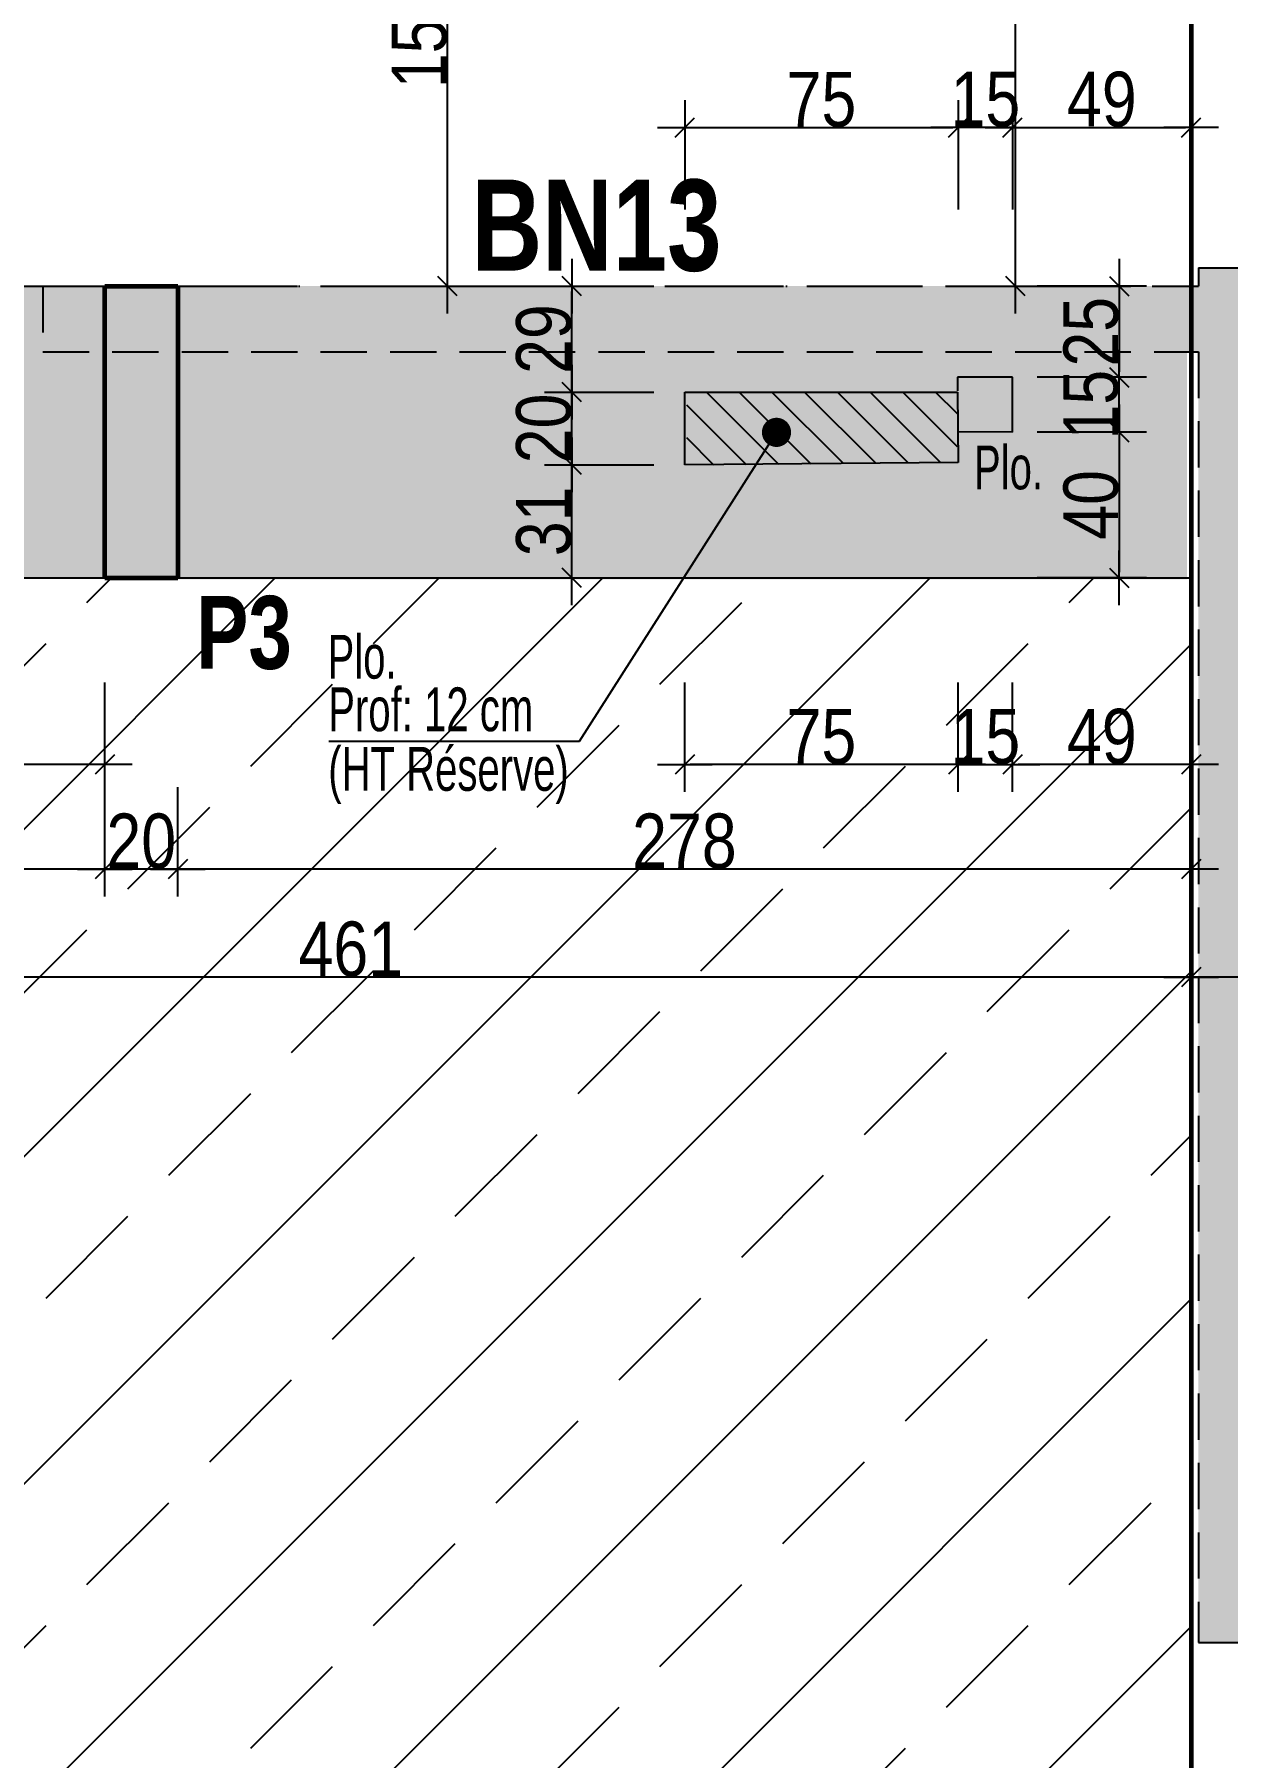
# Model space of a CAD drawing. Header units: centimetres. Extents: x 38820 to 82487, y -36363 to -12804.
# Drawn here: x 52082.3 to 52409.6, y -24687 to -24214.3 of the extents above; entities that cross this region are included whole.
import ezdxf
from ezdxf.enums import TextEntityAlignment as Align

# ---------------------------------------------------------------- set-up
doc = ezdxf.new("R2010")
doc.units = ezdxf.units.CM
doc.header["$LTSCALE"] = 0.5
doc.linetypes.add('CACHEX2', pattern=[19.05, 12.7, -6.35])
doc.linetypes.add('TIRETPT2', pattern=[12.7, 6.35, -3.175, 0, -3.175])
doc.layers.get('DEFPOINTS').update_dxf_attribs({"linetype": 'CONTINUOUS'})
for name, color, linetype in [('01_cote_gen', 4, 'CONTINUOUS'), ('01_linteaux', 2, 'CONTINUOUS'), ('01_murs_sup', 2, 'CACHEX2'), ('01_poch_BN', 9, 'CONTINUOUS'), ('01_poch_poteaux', 250, 'CONTINUOUS'), ('01_resv', 32, 'CONTINUOUS'), ('01_texte', 230, 'CONTINUOUS'), ('AA_COTES', 2, 'CONTINUOUS')]:
    doc.layers.add(name, color=color, linetype=linetype)
doc.layers.add('01_murs_coup', color=5, linetype='CONTINUOUS', lineweight=60)
doc.styles.add('Arial Narrow', font='ARIALN.TTF')
doc.styles.add('impact', font='impact.ttf')
doc.styles.add('STYLE2', font='ARIALN.TTF')
doc.dimstyles.new('JB50', dxfattribs={"dimscale": 0.1, "dimtxt": 150, "dimasz": 15, "dimexe": 0.1, "dimexo": 0.1, "dimgap": 0.09, "dimtad": 1, "dimdec": 1, "dimdsep": 46, "dimtxsty": 'STYLE2', "dimblk1": 'BOND_G', "dimblk2": 'BOND_D', "dimsah": 1, "dimcen": 1.5, "dimdle": 0.01, "dimse1": 1, "dimse2": 1, "dimclrd": 4, "dimclre": 2, "dimclrt": 6, "dimazin": 2, "dimtfac": 2.333333, "dimtdec": 1, "dimtix": 1, "dimtmove": 2, "dimatfit": 3, "dimldrblk": 'BOND_G', "dimfxl": 1, "dimtolj": 1, "dimtzin": 0, "dimarcsym": 0})

# ---------------------------------------------------------------- blocks, each defined once
blk = doc.blocks.new('BOND_G')
at = {"layer": 'AA_COTES', "color": 0}
for p, q in [((0, -5), (0, 15)), ((5, 0), (-5, 0)), ((1.77, 1.77), (-1.77, -1.77))]:
    blk.add_line(p, q, dxfattribs=at)
blk = doc.blocks.new('BOND_D')
at = {"layer": 'AA_COTES', "color": 0}
for p, q in [((0, 5), (0, -15)), ((5, 0), (-5, 0)), ((-1.77, -1.77), (1.77, 1.77))]:
    blk.add_line(p, q, dxfattribs=at)
blk = doc.blocks.new('*D732')
at = {"layer": '01_cote_gen', "color": 4, "lineweight": -2, "transparency": 16777216}
blk.add_line((52398.1, -24443.32), (52123.14, -24443.32), dxfattribs=at)
at = {"layer": 'DEFPOINTS', "color": 0}
for p in [(52121.64, -24363.37), (52399.6, -24377.32), (52121.64, -24443.32)]:
    blk.add_point(p, dxfattribs=at)
at = {"layer": '01_cote_gen', "color": 4, "lineweight": -2, "transparency": 16777216, "xscale": 1.5, "yscale": 1.5, "zscale": 1.5, "rotation": 180}
blk.add_blockref('BOND_D', (52121.64, -24443.32), dxfattribs=at)
at = {"layer": '01_cote_gen', "color": 4, "lineweight": -2, "transparency": 16777216, "xscale": 1.5, "yscale": 1.5, "zscale": 1.5}
blk.add_blockref('BOND_G', (52399.6, -24443.32), dxfattribs=at)
at = {"layer": '01_cote_gen', "color": 6, "transparency": 16777216, "insert": (52260.62, -24435.65), "char_height": 15, "attachment_point": 5, "style": 'STYLE2'}
blk.add_mtext('\\A1;278', dxfattribs=at)
blk = doc.blocks.new('*D733')
at = {"layer": '01_cote_gen', "color": 4, "lineweight": -2, "transparency": 16777216}
blk.add_line((52120.14, -24443.32), (52103.14, -24443.32), dxfattribs=at)
at = {"layer": 'DEFPOINTS', "color": 0}
for p in [(52101.64, -24352.95), (52121.64, -24363.37), (52101.64, -24443.32)]:
    blk.add_point(p, dxfattribs=at)
at = {"layer": '01_cote_gen', "color": 4, "lineweight": -2, "transparency": 16777216, "xscale": 1.5, "yscale": 1.5, "zscale": 1.5, "rotation": 180}
blk.add_blockref('BOND_D', (52101.64, -24443.32), dxfattribs=at)
at = {"layer": '01_cote_gen', "color": 4, "lineweight": -2, "transparency": 16777216, "xscale": 1.5, "yscale": 1.5, "zscale": 1.5}
blk.add_blockref('BOND_G', (52121.64, -24443.32), dxfattribs=at)
at = {"layer": '01_cote_gen', "color": 6, "transparency": 16777216, "insert": (52111.64, -24435.65), "char_height": 15, "attachment_point": 5, "style": 'STYLE2'}
blk.add_mtext('\\A1;20', dxfattribs=at)
blk = doc.blocks.new('*D734')
at = {"layer": '01_cote_gen', "color": 4, "lineweight": -2, "transparency": 16777216}
blk.add_line((52100.14, -24443.32), (51825.14, -24443.32), dxfattribs=at)
at = {"layer": 'DEFPOINTS', "color": 0}
for p in [(51823.64, -24352.95), (52101.64, -24352.95), (51823.64, -24443.32)]:
    blk.add_point(p, dxfattribs=at)
at = {"layer": '01_cote_gen', "color": 4, "lineweight": -2, "transparency": 16777216, "xscale": 1.5, "yscale": 1.5, "zscale": 1.5, "rotation": 180}
blk.add_blockref('BOND_D', (51823.64, -24443.32), dxfattribs=at)
at = {"layer": '01_cote_gen', "color": 4, "lineweight": -2, "transparency": 16777216, "xscale": 1.5, "yscale": 1.5, "zscale": 1.5}
blk.add_blockref('BOND_G', (52101.64, -24443.32), dxfattribs=at)
at = {"layer": '01_cote_gen', "color": 6, "transparency": 16777216, "insert": (51962.64, -24435.65), "char_height": 15, "attachment_point": 5, "style": 'STYLE2'}
blk.add_mtext('\\A1;278', dxfattribs=at)
blk = doc.blocks.new('*D787')
at = {"layer": '01_cote_gen', "color": 4, "lineweight": -2, "transparency": 16777216}
blk.add_line((52100.14, -24414.6), (51940.13, -24414.6), dxfattribs=at)
at = {"layer": 'DEFPOINTS', "color": 0}
for p in [(51938.63, -24363.37), (52101.64, -24363.37), (51938.63, -24414.6)]:
    blk.add_point(p, dxfattribs=at)
at = {"layer": '01_cote_gen', "color": 4, "lineweight": -2, "transparency": 16777216, "xscale": 1.5, "yscale": 1.5, "zscale": 1.5, "rotation": 180}
blk.add_blockref('BOND_D', (51938.63, -24414.6), dxfattribs=at)
at = {"layer": '01_cote_gen', "color": 4, "lineweight": -2, "transparency": 16777216, "xscale": 1.5, "yscale": 1.5, "zscale": 1.5}
blk.add_blockref('BOND_G', (52101.64, -24414.6), dxfattribs=at)
at = {"layer": '01_cote_gen', "color": 6, "transparency": 16777216, "insert": (52020.13, -24406.93), "char_height": 15, "attachment_point": 5, "style": 'STYLE2'}
blk.add_mtext('\\A1;163', dxfattribs=at)
blk = doc.blocks.new('*D875')
at = {"layer": '01_cote_gen', "color": 4, "lineweight": -2, "transparency": 16777216}
blk.add_line((52398.1, -24472.94), (51940.13, -24472.94), dxfattribs=at)
at = {"layer": 'DEFPOINTS', "color": 0}
for p in [(51938.63, -24472.94), (51938.63, -24488.05), (52399.6, -24488.05)]:
    blk.add_point(p, dxfattribs=at)
at = {"layer": '01_cote_gen', "color": 4, "lineweight": -2, "transparency": 16777216, "xscale": 1.5, "yscale": 1.5, "zscale": 1.5, "rotation": 180}
blk.add_blockref('BOND_D', (51938.63, -24472.94), dxfattribs=at)
at = {"layer": '01_cote_gen', "color": 4, "lineweight": -2, "transparency": 16777216, "xscale": 1.5, "yscale": 1.5, "zscale": 1.5}
blk.add_blockref('BOND_G', (52399.6, -24472.94), dxfattribs=at)
at = {"layer": '01_cote_gen', "color": 6, "transparency": 16777216, "insert": (52169.11, -24465.27), "char_height": 15, "attachment_point": 5, "style": 'STYLE2'}
blk.add_mtext('\\A1;461', dxfattribs=at)
blk = doc.blocks.new('*D893')
at = {"layer": '01_cote_gen', "color": 4, "lineweight": -2, "transparency": 16777216}
blk.add_line((52418.13, -24472.94), (52401.1, -24472.94), dxfattribs=at)
at = {"layer": 'DEFPOINTS', "color": 0}
for p in [(52399.6, -24472.94), (52419.63, -24490.46), (52399.6, -24498.46)]:
    blk.add_point(p, dxfattribs=at)
at = {"layer": '01_cote_gen', "color": 4, "lineweight": -2, "transparency": 16777216, "xscale": 1.5, "yscale": 1.5, "zscale": 1.5, "rotation": 180}
blk.add_blockref('BOND_D', (52399.6, -24472.94), dxfattribs=at)
at = {"layer": '01_cote_gen', "color": 4, "lineweight": -2, "transparency": 16777216, "xscale": 1.5, "yscale": 1.5, "zscale": 1.5}
blk.add_blockref('BOND_G', (52419.63, -24472.94), dxfattribs=at)
at = {"layer": '01_cote_gen', "color": 6, "transparency": 16777216, "insert": (52432.17, -24484.26), "char_height": 15, "attachment_point": 5, "style": 'STYLE2'}
blk.add_mtext('\\A1;20', dxfattribs=at)
blk = doc.blocks.new('*D1015')
at = {"layer": '01_cote_gen', "color": 4, "lineweight": -2, "transparency": 16777216}
blk.add_line((52351.45, -24281.87), (52351.45, -23967.9), dxfattribs=at)
at = {"layer": 'DEFPOINTS', "color": 0}
for p in [(52351.45, -23966.4), (52351.45, -23966.4), (52368.77, -24283.37)]:
    blk.add_point(p, dxfattribs=at)
at = {"layer": '01_cote_gen', "color": 4, "lineweight": -2, "transparency": 16777216, "xscale": 1.5, "yscale": 1.5, "zscale": 1.5}
for name, p, rotation in [('BOND_D', (52351.45, -23966.4), 90), ('BOND_G', (52351.45, -24283.37), 270)]:
    blk.add_blockref(name, p, dxfattribs=dict(at, rotation=rotation))
at = {"layer": '01_cote_gen', "color": 6, "transparency": 16777216, "insert": (52343.78, -24124.88), "char_height": 15, "attachment_point": 5, "rotation": 90, "style": 'STYLE2'}
blk.add_mtext('\\A1;317', dxfattribs=at)
blk = doc.blocks.new('*D1220')
at = {"layer": '01_cote_gen', "color": 4, "lineweight": -2, "transparency": 16777216}
blk.add_line((52195.63, -24281.87), (52195.63, -24133.3), dxfattribs=at)
at = {"layer": 'DEFPOINTS', "color": 0}
for p in [(52195.63, -24131.8), (52218.86, -24131.8), (52197.52, -24283.37)]:
    blk.add_point(p, dxfattribs=at)
at = {"layer": '01_cote_gen', "color": 4, "lineweight": -2, "transparency": 16777216, "xscale": 1.5, "yscale": 1.5, "zscale": 1.5}
for name, p, rotation in [('BOND_D', (52195.63, -24131.8), 90), ('BOND_G', (52195.63, -24283.37), 270)]:
    blk.add_blockref(name, p, dxfattribs=dict(at, rotation=rotation))
at = {"layer": '01_cote_gen', "color": 6, "transparency": 16777216, "insert": (52187.96, -24207.58), "char_height": 15, "attachment_point": 5, "rotation": 90, "style": 'STYLE2'}
blk.add_mtext('\\A1;151.6', dxfattribs=at)
blk = doc.blocks.new('*D1253')
at = {"layer": '01_cote_gen', "color": 4, "lineweight": -2, "transparency": 16777216}
blk.add_line((52379.86, -24284.87), (52379.86, -24306.88), dxfattribs=at)
at = {"layer": 'DEFPOINTS', "color": 0}
for p in [(52365.1, -24283.37), (52350.65, -24308.38), (52379.86, -24308.38)]:
    blk.add_point(p, dxfattribs=at)
at = {"layer": '01_cote_gen', "color": 4, "lineweight": -2, "transparency": 16777216, "xscale": 1.5, "yscale": 1.5, "zscale": 1.5}
for name, p, rotation in [('BOND_G', (52379.86, -24283.37), 90), ('BOND_D', (52379.86, -24308.38), 270)]:
    blk.add_blockref(name, p, dxfattribs=dict(at, rotation=rotation))
at = {"layer": '01_cote_gen', "color": 6, "transparency": 16777216, "insert": (52372.19, -24295.88), "char_height": 15, "attachment_point": 5, "rotation": 90, "style": 'STYLE2'}
blk.add_mtext('\\A1;25', dxfattribs=at)
blk = doc.blocks.new('*D1254')
at = {"layer": '01_cote_gen', "color": 4, "lineweight": -2, "transparency": 16777216}
for p, q in [((52379.86, -24306.88), (52379.86, -24305.38)), ((52379.86, -24323.38), (52379.86, -24308.38)), ((52379.86, -24324.88), (52379.86, -24326.38))]:
    blk.add_line(p, q, dxfattribs=at)
at = {"layer": 'DEFPOINTS', "color": 0}
for p in [(52347.99, -24308.38), (52379.86, -24308.38), (52347.99, -24323.38)]:
    blk.add_point(p, dxfattribs=at)
at = {"layer": '01_cote_gen', "color": 4, "lineweight": -2, "transparency": 16777216, "xscale": 1.5, "yscale": 1.5, "zscale": 1.5}
for name, p, rotation in [('BOND_D', (52379.86, -24308.38), 270), ('BOND_G', (52379.86, -24323.38), 90)]:
    blk.add_blockref(name, p, dxfattribs=dict(at, rotation=rotation))
at = {"layer": '01_cote_gen', "color": 6, "transparency": 16777216, "insert": (52372.19, -24315.88), "char_height": 15, "attachment_point": 5, "rotation": 90, "style": 'STYLE2'}
blk.add_mtext('\\A1;15', dxfattribs=at)
blk = doc.blocks.new('*D1255')
at = {"layer": '01_cote_gen', "color": 4, "lineweight": -2, "transparency": 16777216}
blk.add_line((52398.1, -24414.6), (52352.15, -24414.6), dxfattribs=at)
at = {"layer": 'DEFPOINTS', "color": 0}
for p in [(52350.65, -24341.02), (52399.6, -24386.44), (52350.65, -24414.6)]:
    blk.add_point(p, dxfattribs=at)
at = {"layer": '01_cote_gen', "color": 4, "lineweight": -2, "transparency": 16777216, "xscale": 1.5, "yscale": 1.5, "zscale": 1.5, "rotation": 180}
blk.add_blockref('BOND_D', (52350.65, -24414.6), dxfattribs=at)
at = {"layer": '01_cote_gen', "color": 4, "lineweight": -2, "transparency": 16777216, "xscale": 1.5, "yscale": 1.5, "zscale": 1.5}
blk.add_blockref('BOND_G', (52399.6, -24414.6), dxfattribs=at)
at = {"layer": '01_cote_gen', "color": 6, "transparency": 16777216, "insert": (52375.12, -24406.93), "char_height": 15, "attachment_point": 5, "style": 'STYLE2'}
blk.add_mtext('\\A1;49', dxfattribs=at)
blk = doc.blocks.new('*D1256')
at = {"layer": '01_cote_gen', "color": 4, "lineweight": -2, "transparency": 16777216}
blk.add_line((52334.21, -24414.6), (52262.2, -24414.6), dxfattribs=at)
at = {"layer": 'DEFPOINTS', "color": 0}
for p in [(52260.7, -24349.75), (52335.71, -24349.1), (52260.7, -24414.6)]:
    blk.add_point(p, dxfattribs=at)
at = {"layer": '01_cote_gen', "color": 4, "lineweight": -2, "transparency": 16777216, "xscale": 1.5, "yscale": 1.5, "zscale": 1.5, "rotation": 180}
blk.add_blockref('BOND_D', (52260.7, -24414.6), dxfattribs=at)
at = {"layer": '01_cote_gen', "color": 4, "lineweight": -2, "transparency": 16777216, "xscale": 1.5, "yscale": 1.5, "zscale": 1.5}
blk.add_blockref('BOND_G', (52335.71, -24414.6), dxfattribs=at)
at = {"layer": '01_cote_gen', "color": 6, "transparency": 16777216, "insert": (52298.21, -24406.96), "char_height": 15, "attachment_point": 5, "style": 'STYLE2'}
blk.add_mtext('\\A1;75', dxfattribs=at)
blk = doc.blocks.new('*D1257')
at = {"layer": '01_cote_gen', "color": 4, "lineweight": -2, "transparency": 16777216}
for p, q in [((52334.21, -24414.6), (52332.71, -24414.6)), ((52335.71, -24414.6), (52350.65, -24414.6)), ((52352.15, -24414.6), (52353.65, -24414.6))]:
    blk.add_line(p, q, dxfattribs=at)
at = {"layer": 'DEFPOINTS', "color": 0}
for p in [(52335.71, -24407.1), (52350.65, -24407.1), (52350.65, -24414.6)]:
    blk.add_point(p, dxfattribs=at)
at = {"layer": '01_cote_gen', "color": 4, "lineweight": -2, "transparency": 16777216, "xscale": 1.5, "yscale": 1.5, "zscale": 1.5}
blk.add_blockref('BOND_G', (52335.71, -24414.6), dxfattribs=at)
at = {"layer": '01_cote_gen', "color": 4, "lineweight": -2, "transparency": 16777216, "xscale": 1.5, "yscale": 1.5, "zscale": 1.5, "rotation": 180}
blk.add_blockref('BOND_D', (52350.65, -24414.6), dxfattribs=at)
at = {"layer": '01_cote_gen', "color": 6, "transparency": 16777216, "insert": (52343.18, -24406.93), "char_height": 15, "attachment_point": 5, "style": 'STYLE2'}
blk.add_mtext('\\A1;15', dxfattribs=at)
blk = doc.blocks.new('*D1258')
at = {"layer": '01_cote_gen', "color": 4, "lineweight": -2, "transparency": 16777216}
blk.add_line((52229.71, -24361.87), (52229.71, -24333.91), dxfattribs=at)
at = {"layer": 'DEFPOINTS', "color": 0}
for p in [(52229.71, -24332.41), (52260.7, -24332.41), (52256.43, -24363.37)]:
    blk.add_point(p, dxfattribs=at)
at = {"layer": '01_cote_gen', "color": 4, "lineweight": -2, "transparency": 16777216, "xscale": 1.5, "yscale": 1.5, "zscale": 1.5}
for name, p, rotation in [('BOND_D', (52229.71, -24332.41), 90), ('BOND_G', (52229.71, -24363.37), 270)]:
    blk.add_blockref(name, p, dxfattribs=dict(at, rotation=rotation))
at = {"layer": '01_cote_gen', "color": 6, "transparency": 16777216, "insert": (52222.05, -24347.89), "char_height": 15, "attachment_point": 5, "rotation": 90, "style": 'STYLE2'}
blk.add_mtext('\\A1;31', dxfattribs=at)
blk = doc.blocks.new('*D1259')
at = {"layer": '01_cote_gen', "color": 4, "lineweight": -2, "transparency": 16777216}
blk.add_line((52229.71, -24330.91), (52229.71, -24313.91), dxfattribs=at)
at = {"layer": 'DEFPOINTS', "color": 0}
for p in [(52229.71, -24312.41), (52260.7, -24312.41), (52252.21, -24332.41)]:
    blk.add_point(p, dxfattribs=at)
at = {"layer": '01_cote_gen', "color": 4, "lineweight": -2, "transparency": 16777216, "xscale": 1.5, "yscale": 1.5, "zscale": 1.5}
for name, p, rotation in [('BOND_D', (52229.71, -24312.41), 90), ('BOND_G', (52229.71, -24332.41), 270)]:
    blk.add_blockref(name, p, dxfattribs=dict(at, rotation=rotation))
at = {"layer": '01_cote_gen', "color": 6, "transparency": 16777216, "insert": (52222.05, -24322.41), "char_height": 15, "attachment_point": 5, "rotation": 90, "style": 'STYLE2'}
blk.add_mtext('\\A1;20', dxfattribs=at)
blk = doc.blocks.new('*D1260')
at = {"layer": '01_cote_gen', "color": 4, "lineweight": -2, "transparency": 16777216}
blk.add_line((52229.71, -24310.91), (52229.71, -24284.87), dxfattribs=at)
at = {"layer": 'DEFPOINTS', "color": 0}
for p in [(52229.71, -24283.37), (52252.9, -24283.37), (52249.36, -24312.41)]:
    blk.add_point(p, dxfattribs=at)
at = {"layer": '01_cote_gen', "color": 4, "lineweight": -2, "transparency": 16777216, "xscale": 1.5, "yscale": 1.5, "zscale": 1.5}
for name, p, rotation in [('BOND_D', (52229.71, -24283.37), 90), ('BOND_G', (52229.71, -24312.41), 270)]:
    blk.add_blockref(name, p, dxfattribs=dict(at, rotation=rotation))
at = {"layer": '01_cote_gen', "color": 6, "transparency": 16777216, "insert": (52222.05, -24297.89), "char_height": 15, "attachment_point": 5, "rotation": 90, "style": 'STYLE2'}
blk.add_mtext('\\A1;29', dxfattribs=at)
blk = doc.blocks.new('*D1261')
at = {"layer": '01_cote_gen', "color": 4, "lineweight": -2, "transparency": 16777216}
blk.add_line((52379.86, -24324.88), (52379.86, -24361.87), dxfattribs=at)
at = {"layer": 'DEFPOINTS', "color": 0}
for p in [(52358.92, -24323.38), (52358.92, -24363.37), (52379.86, -24363.37)]:
    blk.add_point(p, dxfattribs=at)
at = {"layer": '01_cote_gen', "color": 4, "lineweight": -2, "transparency": 16777216, "xscale": 1.5, "yscale": 1.5, "zscale": 1.5}
for name, p, rotation in [('BOND_G', (52379.86, -24323.38), 90), ('BOND_D', (52379.86, -24363.37), 270)]:
    blk.add_blockref(name, p, dxfattribs=dict(at, rotation=rotation))
at = {"layer": '01_cote_gen', "color": 6, "transparency": 16777216, "insert": (52372.19, -24343.38), "char_height": 15, "attachment_point": 5, "rotation": 90, "style": 'STYLE2'}
blk.add_mtext('\\A1;40', dxfattribs=at)
blk = doc.blocks.new('*D1263')
at = {"layer": '01_cote_gen', "color": 4, "lineweight": -2, "transparency": 16777216}
blk.add_line((52262.2, -24239.83), (52334.21, -24239.83), dxfattribs=at)
at = {"layer": 'DEFPOINTS', "color": 0}
for p in [(52335.71, -24239.83), (52260.7, -24399.88), (52335.71, -24422.1)]:
    blk.add_point(p, dxfattribs=at)
at = {"layer": '01_cote_gen', "color": 4, "lineweight": -2, "transparency": 16777216, "xscale": 1.5, "yscale": 1.5, "zscale": 1.5, "rotation": 180}
blk.add_blockref('BOND_G', (52260.7, -24239.83), dxfattribs=at)
at = {"layer": '01_cote_gen', "color": 4, "lineweight": -2, "transparency": 16777216, "xscale": 1.5, "yscale": 1.5, "zscale": 1.5}
blk.add_blockref('BOND_D', (52335.71, -24239.83), dxfattribs=at)
at = {"layer": '01_cote_gen', "color": 6, "transparency": 16777216, "insert": (52298.21, -24232.19), "char_height": 15, "attachment_point": 5, "style": 'STYLE2'}
blk.add_mtext('\\A1;75', dxfattribs=at)
blk = doc.blocks.new('*D1264')
at = {"layer": '01_cote_gen', "color": 4, "lineweight": -2, "transparency": 16777216}
blk.add_line((52352.15, -24239.83), (52398.1, -24239.83), dxfattribs=at)
at = {"layer": 'DEFPOINTS', "color": 0}
for p in [(52399.6, -24239.83), (52350.65, -24422.1), (52399.6, -24429.63)]:
    blk.add_point(p, dxfattribs=at)
at = {"layer": '01_cote_gen', "color": 4, "lineweight": -2, "transparency": 16777216, "xscale": 1.5, "yscale": 1.5, "zscale": 1.5, "rotation": 180}
blk.add_blockref('BOND_G', (52350.65, -24239.83), dxfattribs=at)
at = {"layer": '01_cote_gen', "color": 4, "lineweight": -2, "transparency": 16777216, "xscale": 1.5, "yscale": 1.5, "zscale": 1.5}
blk.add_blockref('BOND_D', (52399.6, -24239.83), dxfattribs=at)
at = {"layer": '01_cote_gen', "color": 6, "transparency": 16777216, "insert": (52375.12, -24232.16), "char_height": 15, "attachment_point": 5, "style": 'STYLE2'}
blk.add_mtext('\\A1;49', dxfattribs=at)
blk = doc.blocks.new('*D1265')
at = {"layer": '01_cote_gen', "color": 4, "lineweight": -2, "transparency": 16777216}
for p, q in [((52334.21, -24239.83), (52332.71, -24239.83)), ((52350.65, -24239.83), (52335.71, -24239.83)), ((52352.15, -24239.83), (52353.65, -24239.83))]:
    blk.add_line(p, q, dxfattribs=at)
at = {"layer": 'DEFPOINTS', "color": 0}
for p in [(52335.71, -24239.83), (52335.71, -24262.33), (52350.65, -24262.33)]:
    blk.add_point(p, dxfattribs=at)
at = {"layer": '01_cote_gen', "color": 4, "lineweight": -2, "transparency": 16777216, "xscale": 1.5, "yscale": 1.5, "zscale": 1.5}
blk.add_blockref('BOND_D', (52335.71, -24239.83), dxfattribs=at)
at = {"layer": '01_cote_gen', "color": 4, "lineweight": -2, "transparency": 16777216, "xscale": 1.5, "yscale": 1.5, "zscale": 1.5, "rotation": 180}
blk.add_blockref('BOND_G', (52350.65, -24239.83), dxfattribs=at)
at = {"layer": '01_cote_gen', "color": 6, "transparency": 16777216, "insert": (52343.18, -24232.16), "char_height": 15, "attachment_point": 5, "style": 'STYLE2'}
blk.add_mtext('\\A1;15', dxfattribs=at)

msp = doc.modelspace()

# ---------------------------------------------------------------- hatches: boundary and pattern name
at = {"layer": '01_murs_sup'}
h = msp.add_hatch(dxfattribs=at)
h.set_pattern_fill('DASH', color=256, scale=2.5, angle=135)
h.set_pattern_definition([(135, (-19116.01, 5490.093), (-11.22532015, 9e-16), [7.9375, -7.9375])])
h.paths.add_polyline_path([(52374.63, -23432.383), (52300.63, -23432.383), (52300.63, -23448.383), (52374.63, -23448.383)])
h.paths.add_polyline_path([(52589.63, -23432.383), (52469.63, -23432.383), (52469.63, -23448.383), (52573.63, -23448.383), (52573.63, -23669.383), (52589.63, -23669.383)])
h.paths.add_polyline_path([(52589.63, -23939.383), (52573.63, -23939.383), (52573.63, -24141.371), (52156.631, -24141.371), (52156.631, -24159.371), (52401.631, -24159.371), (52401.631, -24178.391), (52419.631, -24178.391), (52419.631, -24161.354), (52589.63, -24161.354)])
h.paths.add_polyline_path([(52419.631, -24278.391), (52401.631, -24278.391), (52401.631, -24283.371), (52084.631, -24283.371), (52084.631, -24301.371), (52401.631, -24301.371), (52401.631, -24655.391), (52419.631, -24655.391)])
at = {"layer": '01_poch_BN'}
h = msp.add_hatch(color=256, dxfattribs=at)
h.dxf.hatch_style = 1
h.paths.add_polyline_path([(51982.631, -24283.374), (51823.637, -24283.374), (51823.637, -24301.371), (51982.631, -24301.371)], flags=17)
h.paths.add_polyline_path([(52101.635, -24283.374), (52084.631, -24283.374), (52084.631, -24301.371), (52101.635, -24301.371)], flags=17)
h.paths.add_polyline_path([(52101.635, -24301.371), (52084.631, -24301.371), (52084.631, -24283.374), (51982.631, -24283.374), (51982.631, -24301.371), (51823.637, -24301.371), (51823.637, -24363.374), (51858.627, -24363.374), (51858.627, -24655.391), (51938.627, -24655.391), (51938.627, -24363.374), (52101.635, -24363.374)])
h.paths.add_polyline_path([(51907.627, -24391.371), (51889.627, -24391.371)], flags=16)
h.paths.add_polyline_path([(51938.627, -24655.391), (51858.627, -24655.391), (51858.627, -24673.391), (51938.627, -24673.391)])
h.paths.add_polyline_path([(51938.627, -24673.391), (51858.627, -24673.391), (51858.627, -24992.374), (51938.627, -24992.374)])
h = msp.add_hatch(color=256, dxfattribs=at)
h.dxf.hatch_style = 1
h.paths.add_polyline_path([(52398.497, -24301.771), (52120.535, -24301.771), (52120.535, -24363.774), (52398.497, -24363.774)])
h.paths.add_polyline_path([(52398.497, -24283.774), (52120.535, -24283.774), (52120.535, -24301.771), (52398.497, -24301.771)])
h = msp.add_hatch(dxfattribs=at)
h.set_pattern_fill('ANSI33', color=256, scale=10)
h.paths.add_polyline_path([(49263.631, -24414.407), (49248.631, -24414.407), (49248.77, -24399.409), (49263.631, -24399.546), (49263.631, -24414.407), (49263.631, -24992.374), (49268.631, -24992.374), (49268.631, -24854.391), (49288.631, -24854.391), (49288.631, -24992.374), (49313.631, -24992.374), (49313.631, -24363.374), (49392.64, -24363.374), (49392.64, -24301.43), (49077.635, -24301.43), (49077.637, -24637.364), (49057.635, -24637.364), (49057.635, -24363.374), (48797.634, -24363.374), (48797.634, -24992.374), (48998.682, -24992.374), (48998.682, -24992.332), (49015.457, -24992.374), (49263.631, -24992.374)])
h.paths.add_polyline_path([(49268.631, -24631.391), (49268.631, -24559.391), (49288.631, -24559.391), (49288.631, -24631.391)], flags=16)
h.paths.add_polyline_path([(49672.631, -24363.374), (49412.64, -24363.374), (49392.64, -24363.374), (49313.631, -24363.374), (49313.631, -24992.374), (49672.631, -24992.374)])
h.paths.add_polyline_path([(50020.63, -24363.374), (49710.64, -24363.374), (49710.64, -24508.344), (49725.869, -24508.344), (49725.869, -24523.344), (49710.64, -24523.344), (49710.64, -24947.324), (49710.725, -24947.324), (49710.728, -24987.324), (49710.708, -24992.374), (49720.688, -24992.374), (49720.688, -24977.374), (49735.688, -24977.374), (49735.688, -24992.374), (49990.507, -24992.374), (49990.645, -24977.375), (50005.607, -24977.374), (50005.607, -24992.374), (50020.63, -24992.374)])
h.paths.add_polyline_path([(50038.63, -24363.374), (50020.63, -24363.374), (50020.63, -24992.374), (50038.63, -24992.374)])
h.paths.add_polyline_path([(50313.62, -24363.374), (50060.634, -24363.374), (50060.634, -24992.374), (50073.64, -24992.374), (50073.641, -24992.335), (50089.59, -24992.374), (50313.62, -24992.374)])
h.paths.add_polyline_path([(50779.625, -24363.374), (50761.625, -24363.374), (50761.625, -24992.374), (50779.625, -24992.374)])
h.paths.add_polyline_path([(51318.625, -24637.368), (51227.635, -24637.368), (51207.635, -24637.368), (51207.635, -24363.374), (50929.635, -24363.374), (50909.635, -24363.374), (50779.625, -24363.374), (50779.625, -24542.358), (50794.625, -24542.358), (50794.625, -24557.358), (50779.625, -24557.358), (50779.625, -24992.374), (51052.615, -24992.374), (51052.616, -24992.334), (51068.614, -24992.374), (51318.625, -24992.374)])
h.paths.add_polyline_path([(51505.635, -24363.374), (51227.635, -24363.374), (51227.635, -24557.368), (51505.635, -24557.368)])
h.paths.add_polyline_path([(51343.619, -24413.415), (51328.619, -24413.415), (51328.619, -24398.415), (51343.619, -24398.415)], flags=16)
h.paths.add_polyline_path([(51726.627, -24363.374), (51525.635, -24363.374), (51525.635, -24637.368), (51505.635, -24637.368), (51368.625, -24637.368), (51368.625, -24992.374), (51726.627, -24992.374)])
h.paths.add_polyline_path([(51744.627, -24363.374), (51726.627, -24363.374), (51726.627, -24992.374), (51744.627, -24992.374)])
h.paths.add_polyline_path([(51858.627, -24655.391), (51744.627, -24655.391), (51744.627, -24673.391), (51858.627, -24673.391)])
h.paths.add_polyline_path([(51858.627, -24476.347), (51843.627, -24476.347), (51843.627, -24461.347), (51858.627, -24461.347), (51858.627, -24363.374), (51823.637, -24363.374), (51803.637, -24363.374), (51744.627, -24363.374), (51744.627, -24655.391), (51858.627, -24655.391)])
h.paths.add_polyline_path([(51858.627, -24673.391), (51744.627, -24673.391), (51744.627, -24992.374), (51758.628, -24992.374), (51758.628, -24992.334), (51774.627, -24992.374), (51858.627, -24992.374)])
h.paths.add_polyline_path([(52121.635, -24363.374), (52101.635, -24363.374), (51938.627, -24363.374), (51938.627, -24655.391), (51972.627, -24655.391), (51972.627, -24673.391), (51938.627, -24673.391), (51938.627, -24992.374), (52399.597, -24992.374), (52399.595, -24952.375), (52399.596, -24363.374)])
edge = h.paths.add_edge_path()
edge.add_arc((50538.073, -24697.975), 30.98, 0, 360)
h.paths.add_polyline_path([(50761.625, -24363.374), (50631.635, -24363.374), (50611.635, -24363.374), (50363.62, -24363.374), (50363.62, -24992.374), (50761.625, -24992.374)])
at = {"layer": '01_poch_poteaux'}
h = msp.add_hatch(color=256, dxfattribs=at)
h.dxf.hatch_style = 1
h.paths.add_polyline_path([(52121.635, -24283.374), (52101.635, -24283.374), (52101.635, -24363.374), (52121.635, -24363.374)])
at = {"layer": '01_resv'}
h = msp.add_hatch(dxfattribs=at)
h.set_pattern_fill('ANSI31', color=256, scale=2, angle=90)
h.set_pattern_definition([(135, (-0.6, -0.7), (-4.49012806, -4.49012806), [])])
h.paths.add_polyline_path([(52261.201, -24332.41), (52335.545, -24331.768), (52335.545, -24312.41), (52261.202, -24312.41)])

# ---------------------------------------------------------------- linework, layer by layer
at = {"layer": '01_linteaux'}
for p, q in [((51823.637, -24283.374), (52101.635, -24283.374)), ((51938.627, -24363.374), (52101.635, -24363.374)), ((52121.635, -24363.374), (52399.597, -24363.374))]:
    msp.add_line(p, q, dxfattribs=at)
at = {"layer": '01_linteaux', "linetype": 'TIRETPT2', "ltscale": 7}
msp.add_line((52121.635, -24283.374), (52399.597, -24283.374), dxfattribs=at)
at = {"layer": '01_murs_coup'}
for p, q in [((52399.597, -23966.396), (52399.597, -24992.374)), ((52399.597, -24141.354), (52399.597, -24992.374)), ((52101.635, -24283.374), (52121.635, -24283.374)), ((52101.635, -24363.374), (52101.635, -24283.374)), ((52101.635, -24283.374), (52121.635, -24283.374)), ((52101.635, -24363.374), (52101.635, -24283.374)), ((52121.635, -24283.374), (52121.635, -24363.374)), ((52121.635, -24283.374), (52121.635, -24363.374)), ((52101.635, -24363.374), (52121.635, -24363.374)), ((52101.635, -24363.374), (52121.635, -24363.374))]:
    msp.add_line(p, q, dxfattribs=at)
at = {"layer": '01_murs_sup', "ltscale": 2}
for p, q in [((52401.631, -24278.391), (52401.631, -24283.371)), ((52401.631, -24278.391), (52419.631, -24278.391)), ((52084.631, -24283.371), (52401.631, -24283.371)), ((52084.631, -24283.371), (52084.631, -24301.371)), ((52084.631, -24301.371), (52401.631, -24301.371)), ((52401.631, -24301.371), (52401.631, -24655.391)), ((52401.631, -24655.391), (52419.631, -24655.391))]:
    msp.add_line(p, q, dxfattribs=at)
at = {"layer": '01_resv'}
for p, q in [((52350.645, -24308.38), (52335.545, -24308.38)), ((52335.545, -24308.38), (52335.545, -24312.11)), ((52350.645, -24323.38), (52350.645, -24308.38)), ((52260.701, -24332.41), (52260.702, -24312.41)), ((52260.702, -24312.41), (52335.545, -24312.43)), ((52335.545, -24312.43), (52335.712, -24331.767)), ((52350.645, -24323.38), (52335.642, -24323.357)), ((52335.712, -24331.767), (52260.701, -24332.41))]:
    msp.add_line(p, q, dxfattribs=at)
msp.add_solid([(52350.645, -24323.38), (52335.642, -24323.357), (52335.545, -24308.38)], dxfattribs=at)
at = {"layer": '01_texte'}
for p, q in [((52231.842, -24408.191), (52285.879, -24323.479)), ((52163.075, -24408.191), (52231.842, -24408.191))]:
    msp.add_line(p, q, dxfattribs=at)
at = {"layer": '01_texte', "const_width": 4}
msp.add_lwpolyline([(52283.879, -24323.479, 1), (52287.879, -24323.479, 1)], format="xyb", close=True, dxfattribs=at)

# ---------------------------------------------------------------- texts
at = {"layer": '01_texte', "style": 'impact'}
for s, height, p in [('BN13', 25, (52236.518, -24286.633)), ('P3', 20, (52139.829, -24394.339))]:
    msp.add_text(s, height=height, dxfattribs=at).set_placement(p, align=Align.BOTTOM_CENTER)
at = {"layer": '01_texte', "style": 'Arial Narrow', "width": 0.8}
for s, p in [('Plo.', (52340.041, -24339.099)), ('Plo.', (52162.739, -24391.023)), ('Prof: 12 cm', (52162.923, -24405.453)), ('(HT Réserve)', (52162.923, -24421.79))]:
    msp.add_text(s, height=12, dxfattribs=at).set_placement(p)

# ---------------------------------------------------------------- dimensions: what is measured, and where the dimension line sits
at = {"layer": '01_cote_gen'}
for base, p1, p2, picture, middle in [((52351.453, -23966.396), (52368.769, -24283.371), (52351.453, -23966.396), '*D1015', (52343.785, -24124.883)), ((52195.629, -24131.795), (52197.518, -24283.371), (52218.857, -24131.795), '*D1220', (52187.961, -24207.583)), ((52229.713, -24283.374), (52249.363, -24312.41), (52252.897, -24283.374), '*D1260', (52222.045, -24297.892)), ((52379.859, -24308.38), (52365.096, -24283.371), (52350.645, -24308.38), '*D1253', (52372.191, -24295.875)), ((52379.859, -24308.38), (52347.994, -24323.38), (52347.994, -24308.38), '*D1254', (52372.191, -24315.88)), ((52229.713, -24312.41), (52252.213, -24332.41), (52260.702, -24312.41), '*D1259', (52222.045, -24322.41)), ((52379.859, -24363.374), (52358.921, -24323.38), (52358.921, -24363.374), '*D1261', (52372.191, -24343.377)), ((52229.713, -24332.41), (52256.431, -24363.374), (52260.701, -24332.41), '*D1258', (52222.045, -24347.892))]:
    dim = msp.add_linear_dim(base=base, p1=p1, p2=p2, angle=90, dimstyle='JB50', dxfattribs=at)
    dim.commit()
    dim.dimension.update_dxf_attribs({"geometry": picture, "text_midpoint": middle})
for base, p1, p2, picture, middle in [((52335.712, -24239.827), (52260.701, -24399.877), (52335.712, -24422.096), '*D1263', (52298.207, -24232.19)), ((52399.597, -24239.827), (52350.645, -24422.096), (52399.597, -24429.628), '*D1264', (52375.121, -24232.159)), ((52350.645, -24414.596), (52399.597, -24386.439), (52350.645, -24341.016), '*D1255', (52375.121, -24406.928)), ((52260.701, -24414.596), (52335.712, -24349.103), (52260.701, -24349.746), '*D1256', (52298.207, -24406.959)), ((51823.637, -24443.316), (52101.635, -24352.946), (51823.637, -24352.946), '*D734', (51962.636, -24435.648)), ((52101.635, -24443.316), (52121.635, -24363.374), (52101.635, -24352.946), '*D733', (52111.635, -24435.648)), ((51938.627, -24414.596), (52101.635, -24363.374), (51938.627, -24363.374), '*D787', (52020.131, -24406.928)), ((52121.635, -24443.316), (52399.597, -24377.322), (52121.635, -24363.374), '*D732', (52260.616, -24435.648)), ((51938.627, -24472.939), (52399.597, -24488.046), (51938.627, -24488.046), '*D875', (52169.112, -24465.272))]:
    dim = msp.add_linear_dim(base=base, p1=p1, p2=p2, dimstyle='JB50', dxfattribs=at)
    dim.commit()
    dim.dimension.update_dxf_attribs({"geometry": picture, "text_midpoint": middle})
for base, p1, p2, picture, middle in [((52335.712, -24239.827), (52350.645, -24262.327), (52335.712, -24262.327), '*D1265', (52343.179, -24232.159)), ((52350.645, -24414.596), (52335.712, -24407.096), (52350.645, -24407.096), '*D1257', (52343.179, -24406.928))]:
    dim = msp.add_linear_dim(base=base, p1=p1, p2=p2, text='15', dimstyle='JB50', dxfattribs=at)
    dim.commit()
    dim.dimension.update_dxf_attribs({"geometry": picture, "text_midpoint": middle})
dim = msp.add_linear_dim(base=(52399.597, -24472.939), p1=(52419.631, -24490.459), p2=(52399.597, -24498.455), dimstyle='JB50', dxfattribs=at)
dim.commit()
dim.dimension.update_dxf_attribs({"geometry": '*D893', "text_midpoint": (52432.168, -24484.264), "dimtype": 160})

doc.saveas('drawing.dxf')
